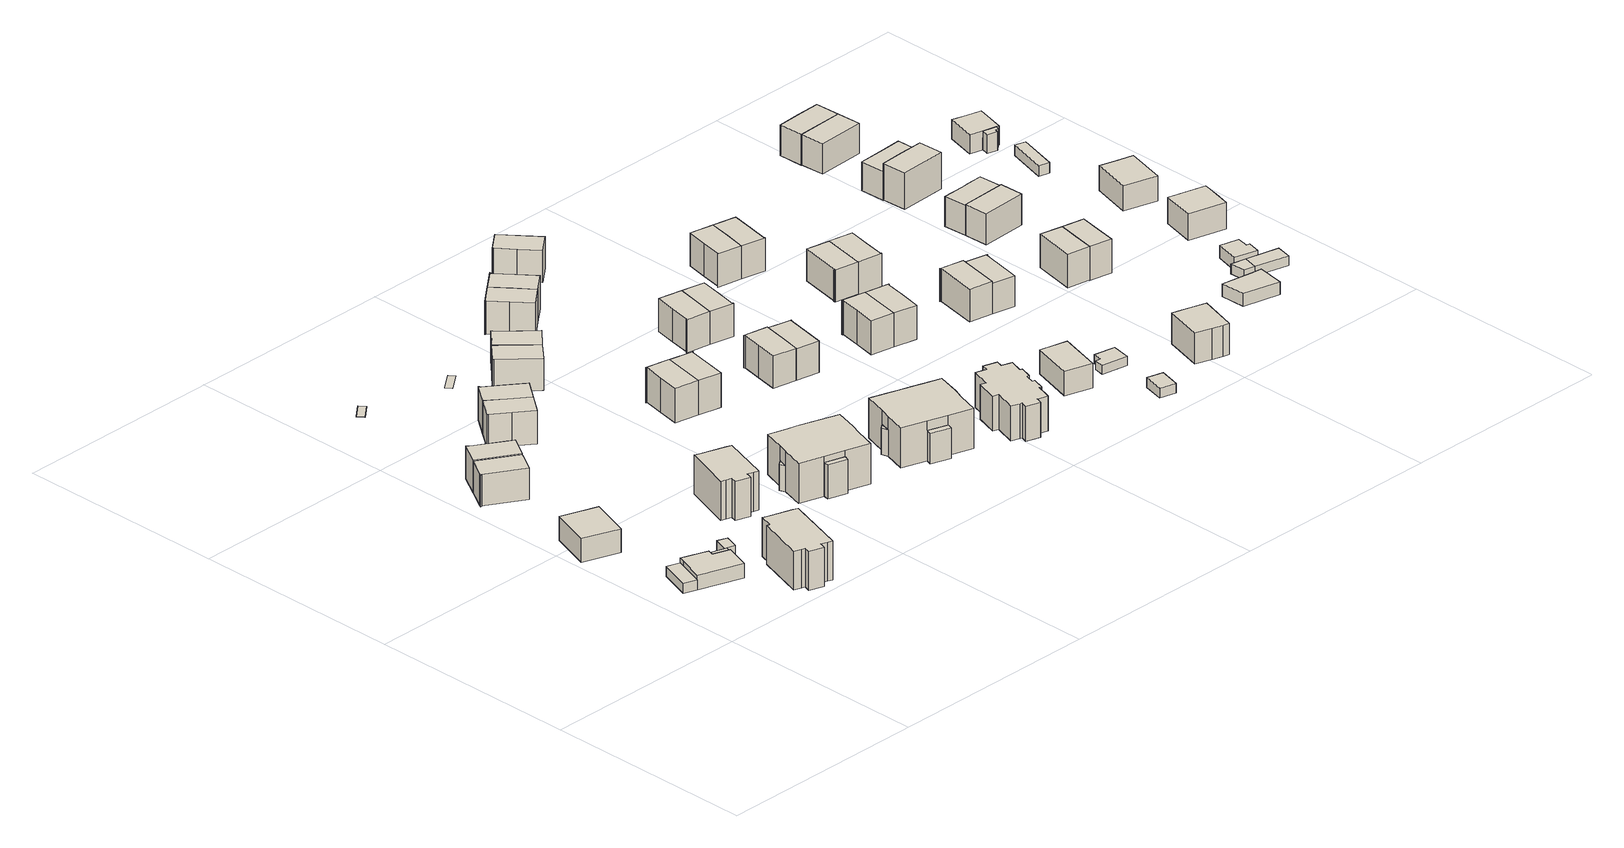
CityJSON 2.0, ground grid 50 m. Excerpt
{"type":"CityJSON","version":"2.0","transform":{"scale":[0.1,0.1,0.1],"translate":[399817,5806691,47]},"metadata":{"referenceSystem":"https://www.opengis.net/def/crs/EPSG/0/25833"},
"CityObjects":{
"building1":{"type":"Building","attributes":{"Gemeindeschluessel":"11000009","BezugspunktDach":"2200","function":"31001_2000","measuredHeight":2.37,"storeysAboveGround":1},"address":[{"country":"Germany","locality":"Berlin","thoroughfareNumber":"3 (2)","thoroughfareName":"Brigittenweg"}],"geometry":[{"type":"Solid","lod":"1","boundaries":[[[[0,1,2,3]],[[4,5,6,7]],[[4,7,3,2]],[[5,4,2,1]],[[6,5,1,0]],[[7,6,0,3]]]]}]},
"building2":{"type":"Building","attributes":{"Gemeindeschluessel":"11000009","BezugspunktDach":"2200","function":"31001_1010","measuredHeight":4,"storeysAboveGround":1},"address":[{"country":"Germany","locality":"Berlin","thoroughfareNumber":"3","thoroughfareName":"Brigittenweg"}],"geometry":[{"type":"Solid","lod":"1","boundaries":[[[[8,9,10,11,12,13,14]],[[15,5,16,17,18,19,6]],[[15,6,14,13]],[[5,15,13,12]],[[16,5,12,11]],[[17,16,11,10]],[[18,17,10,9]],[[19,18,9,8]],[[6,19,8,14]]]]}]},
"building3":{"type":"Building","attributes":{"Gemeindeschluessel":"11000009","BezugspunktDach":"2200","function":"31001_1010","measuredHeight":7.95,"storeysAboveGround":1},"address":[{"country":"Germany","locality":"Berlin","thoroughfareNumber":"219","thoroughfareName":"Ortolfstraße"}],"geometry":[{"type":"Solid","lod":"1","boundaries":[[[[20,21,22,23,24]],[[25,26,27,28,29]],[[25,29,24,23]],[[26,25,23,22]],[[27,26,22,21]],[[28,27,21,20]],[[29,28,20,24]]]]}]},
"building4":{"type":"Building","attributes":{"Gemeindeschluessel":"11000009","BezugspunktDach":"2200","function":"51009_1610","measuredHeight":2.96,"storeysAboveGround":0},"address":[{"country":"Germany","locality":"Berlin"}],"geometry":[{"type":"Solid","lod":"1","boundaries":[[[[30,31,32,33]],[[34,35,36,37]],[[34,37,33,32]],[[35,34,32,31]],[[36,35,31,30]],[[37,36,30,33]]]]}]},
"building5":{"type":"Building","attributes":{"Gemeindeschluessel":"11000009","BezugspunktDach":"2200","function":"31001_2000","measuredHeight":2.62,"storeysAboveGround":1},"address":[{"country":"Germany","locality":"Berlin","thoroughfareNumber":"3 (1)","thoroughfareName":"Brigittenweg"}],"geometry":[{"type":"Solid","lod":"1","boundaries":[[[[38,39,40,41]],[[42,43,44,45]],[[42,45,41,40]],[[43,42,40,39]],[[44,43,39,38]],[[45,44,38,41]]]]}]},
"building6":{"type":"Building","attributes":{"Gemeindeschluessel":"11000009","BezugspunktDach":"2200","function":"31001_1010","measuredHeight":8.35,"storeysAboveGround":2},"address":[{"country":"Germany","locality":"Berlin","thoroughfareNumber":"212","thoroughfareName":"Ortolfstraße"}],"geometry":[{"type":"Solid","lod":"1","boundaries":[[[[46,47,48,49,50,51,52,53,54,55]],[[56,57,58,59,60,61,62,63,64,65]],[[56,65,55,54]],[[57,56,54,53]],[[58,57,53,52]],[[59,58,52,51]],[[60,59,51,50]],[[61,60,50,49]],[[62,61,49,48]],[[63,62,48,47]],[[64,63,47,46]],[[65,64,46,55]]]]}]},
"building7":{"type":"Building","attributes":{"Gemeindeschluessel":"11000009","BezugspunktDach":"2200","function":"31001_1010","measuredHeight":9.64,"storeysAboveGround":2},"address":[{"country":"Germany","locality":"Berlin","thoroughfareNumber":"5","thoroughfareName":"Brigittenweg"}],"geometry":[{"type":"Solid","lod":"1","boundaries":[[[[66,67,68,69,70,71,72,73,74,75,76,77,78,79]],[[80,81,82,83,84,85,86,87,88,89,90,91,92,93]],[[80,93,79,78]],[[81,80,78,77]],[[82,81,77,76]],[[83,82,76,75]],[[84,83,75,74]],[[85,84,74,73]],[[86,85,73,72]],[[87,86,72,71]],[[88,87,71,70]],[[89,88,70,69]],[[90,89,69,68]],[[91,90,68,67]],[[92,91,67,66]],[[93,92,66,79]]]]}]},
"building8":{"type":"Building","attributes":{"Gemeindeschluessel":"11000009","BezugspunktDach":"2200","function":"31001_1010","measuredHeight":8.36,"storeysAboveGround":2},"address":[{"country":"Germany","locality":"Berlin","thoroughfareNumber":"214","thoroughfareName":"Ortolfstraße"}],"geometry":[{"type":"Solid","lod":"1","boundaries":[[[[94,95,96,97,98,99,100,101,102,103]],[[104,105,106,107,108,109,59,110,111,58]],[[104,58,103,102]],[[105,104,102,101]],[[106,105,101,100]],[[107,106,100,99]],[[108,107,99,98]],[[109,108,98,97]],[[59,109,97,96]],[[110,59,96,95]],[[111,110,95,94]],[[58,111,94,103]]]]}]},
"building9":{"type":"Building","attributes":{"Gemeindeschluessel":"11000009","BezugspunktDach":"2200","function":"31001_2412","measuredHeight":0.114,"storeysAboveGround":1},"address":[{"country":"Germany","locality":"Berlin","thoroughfareNumber":"194 (1)","thoroughfareName":"Ortolfstraße"}],"geometry":[{"type":"Solid","lod":"1","boundaries":[[[[112,113,114,115]],[[116,117,118,119]],[[116,119,115,114]],[[117,116,114,113]],[[118,117,113,112]],[[119,118,112,115]]]]}]},
"building10":{"type":"Building","attributes":{"Gemeindeschluessel":"11000009","BezugspunktDach":"2200","function":"31001_1010","measuredHeight":9.67,"storeysAboveGround":2},"address":[{"country":"Germany","locality":"Berlin","thoroughfareNumber":"5A","thoroughfareName":"Brigittenweg"}],"geometry":[{"type":"Solid","lod":"1","boundaries":[[[[120,121,122,123,124,125,126,127,128,129,130,131]],[[132,133,134,135,136,137,138,139,140,141,142,143]],[[132,143,131,130]],[[133,132,130,129]],[[134,133,129,128]],[[135,134,128,127]],[[136,135,127,126]],[[137,136,126,125]],[[138,137,125,124]],[[139,138,124,123]],[[140,139,123,122]],[[141,140,122,121]],[[142,141,121,120]],[[143,142,120,131]]]]}]},
"building11":{"type":"Building","attributes":{"Gemeindeschluessel":"11000009","BezugspunktDach":"2200","function":"31001_1010","measuredHeight":9.14,"storeysAboveGround":2},"address":[{"country":"Germany","locality":"Berlin","thoroughfareNumber":"216","thoroughfareName":"Ortolfstraße"}],"geometry":[{"type":"Solid","lod":"1","boundaries":[[[[144,145,146,147,148,149,150,151]],[[152,153,154,155,156,157,158,159]],[[152,159,151,150]],[[153,152,150,149]],[[154,153,149,148]],[[155,154,148,147]],[[156,155,147,146]],[[157,156,146,145]],[[158,157,145,144]],[[159,158,144,151]]]]}]},
"building12":{"type":"Building","attributes":{"Gemeindeschluessel":"11000009","BezugspunktDach":"2200","function":"31001_1010","measuredHeight":9.15,"storeysAboveGround":2},"address":[{"country":"Germany","locality":"Berlin","thoroughfareNumber":"218","thoroughfareName":"Ortolfstraße"}],"geometry":[{"type":"Solid","lod":"1","boundaries":[[[[149,148,160,161,162,163,164,150]],[[165,166,167,168,169,154,153,152]],[[165,152,150,164]],[[166,165,164,163]],[[167,166,163,162]],[[168,167,162,161]],[[169,168,161,160]],[[154,169,160,148]],[[153,154,148,149]],[[152,153,149,150]]]]}]},
"building13":{"type":"Building","attributes":{"Gemeindeschluessel":"11000009","function":"31001_1010"},"address":[{"country":"Germany","locality":"Berlin","thoroughfareNumber":"9A","thoroughfareName":"Brigittenweg"}],"children":["building13-1","building13-2","building13-3","building13-4","building13-5","building13-6"]},
"building13-1":{"type":"BuildingPart","attributes":{"BezugspunktDach":"2200","measuredHeight":10.72,"storeysAboveGround":2},"parents":["building13"],"geometry":[{"type":"MultiSurface","lod":"1","boundaries":[[[170,171,172,173,174,175,176,177,178,179,180,181,182,183]],[[184,185,186,187,188,189,190,191,192,193,194,195,196,197]],[[184,197,183,182]],[[198,199,184,182,181]],[[186,185,181,180]],[[187,186,180,179]],[[188,187,200,201,202,203,179,178]],[[189,188,178,177]],[[204,205,177,176]],[[190,189,206,207,208,209]],[[191,190,176,175]],[[192,191,175,174]],[[210,211,212,213,193,192,174,173]],[[194,193,173,172]],[[195,194,172,171]],[[196,195,214,215,216,217,171,170]],[[197,196,170,183]],[[185,184,199,198]],[[203,202,201,200]],[[209,208,207,206,205,204]],[[213,212,211,210]],[[217,216,215,214]]]}]},
"building13-2":{"type":"BuildingPart","attributes":{"BezugspunktDach":"2200","measuredHeight":3,"storeysAboveGround":2},"parents":["building13"],"geometry":[{"type":"Solid","lod":"1","boundaries":[[[[202,218,203]],[[219,201,200]],[[219,200,203,218]],[[201,219,218,202]],[[200,201,202,203]]]]}]},
"building13-3":{"type":"BuildingPart","attributes":{"BezugspunktDach":"2200","measuredHeight":8.03,"storeysAboveGround":2},"parents":["building13"],"geometry":[{"type":"Solid","lod":"1","boundaries":[[[[220,217,216,221]],[[215,214,222,223]],[[215,223,221,216]],[[222,214,217,220]],[[223,222,220,221]],[[215,216,217,214]]]]}]},
"building13-4":{"type":"BuildingPart","attributes":{"BezugspunktDach":"2200","measuredHeight":6.52,"storeysAboveGround":2},"parents":["building13"],"geometry":[{"type":"MultiSurface","lod":"1","boundaries":[[[224,211,210]],[[212,225,213]],[[225,212,211,224]],[[213,225,224,210]],[[213,226,210,211,212]]]}]},
"building13-5":{"type":"BuildingPart","attributes":{"BezugspunktDach":"2200","measuredHeight":7.5,"storeysAboveGround":2},"parents":["building13"],"geometry":[{"type":"Solid","lod":"1","boundaries":[[[[204,227,205]],[[228,208,207]],[[228,207,205,227]],[[208,228,227,204]],[[207,208,204,205]]]]}]},
"building13-6":{"type":"BuildingPart","attributes":{"BezugspunktDach":"2200","measuredHeight":6.08,"storeysAboveGround":2},"parents":["building13"],"geometry":[{"type":"Solid","lod":"1","boundaries":[[[[199,198,229]],[[185,184,230]],[[185,230,229,198]],[[230,184,199,229]],[[184,185,198,199]]]]}]},
"building14":{"type":"Building","attributes":{"Gemeindeschluessel":"11000009","BezugspunktDach":"2200","function":"31001_2412","measuredHeight":0.026,"storeysAboveGround":1},"address":[{"country":"Germany","locality":"Berlin","thoroughfareNumber":"194 (2)","thoroughfareName":"Ortolfstraße"}],"geometry":[{"type":"MultiSurface","lod":"1","boundaries":[[[231,232,233,234]]]}]},
"building15":{"type":"Building","attributes":{"Gemeindeschluessel":"11000009","BezugspunktDach":"2200","function":"31001_1010","measuredHeight":8.68,"storeysAboveGround":2},"address":[{"country":"Germany","locality":"Berlin","thoroughfareNumber":"220","thoroughfareName":"Ortolfstraße"}],"geometry":[{"type":"Solid","lod":"1","boundaries":[[[[235,236,237,238,239,240,241,242]],[[243,244,245,246,247,248,249,250]],[[243,250,242,241]],[[244,243,241,240]],[[245,244,240,239]],[[246,245,239,238]],[[247,246,238,237]],[[248,247,237,236]],[[249,248,236,235]],[[250,249,235,242]]]]}]},
"building16":{"type":"Building","attributes":{"Gemeindeschluessel":"11000009","BezugspunktDach":"2200","function":"31001_1010","measuredHeight":9.84,"storeysAboveGround":2},"address":[{"country":"Germany","locality":"Berlin","thoroughfareNumber":"276","thoroughfareName":"Ortolfstraße"}],"geometry":[{"type":"Solid","lod":"1","boundaries":[[[[251,252,253,254,255,256,257,258]],[[259,260,261,262,263,264,265,266]],[[259,266,258,257]],[[260,259,257,256]],[[261,260,256,255]],[[262,261,255,254]],[[263,262,254,253]],[[264,263,253,252]],[[265,264,252,251]],[[266,265,251,258]]]]}]},
"building17":{"type":"Building","attributes":{"Gemeindeschluessel":"11000009","BezugspunktDach":"2200","function":"31001_1010","measuredHeight":8.72,"storeysAboveGround":2},"address":[{"country":"Germany","locality":"Berlin","thoroughfareNumber":"222","thoroughfareName":"Ortolfstraße"}],"geometry":[{"type":"Solid","lod":"1","boundaries":[[[[267,268,269,270,271,272,273]],[[274,275,276,277,278,246,244]],[[274,244,273,272]],[[275,274,272,271]],[[276,275,271,270]],[[277,276,270,269]],[[278,277,269,268]],[[246,278,268,267]],[[244,246,267,273]]]]}]},
"building18":{"type":"Building","attributes":{"Gemeindeschluessel":"11000009","BezugspunktDach":"2200","function":"31001_1010","measuredHeight":9.84,"storeysAboveGround":2},"address":[{"country":"Germany","locality":"Berlin","thoroughfareNumber":"278","thoroughfareName":"Ortolfstraße"}],"geometry":[{"type":"Solid","lod":"1","boundaries":[[[[279,280,281,282,283,284,285,286]],[[264,263,287,288,289,290,291,265]],[[264,265,286,285]],[[263,264,285,284]],[[287,263,284,283]],[[288,287,283,282]],[[289,288,282,281]],[[290,289,281,280]],[[291,290,280,279]],[[265,291,279,286]]]]}]},
"building19":{"type":"Building","attributes":{"Gemeindeschluessel":"11000009","function":"31001_1010"},"address":[{"country":"Germany","locality":"Berlin","thoroughfareNumber":"11A","thoroughfareName":"Brigittenweg"}],"children":["building19-1","building19-2","building19-3","building19-4","building19-5","building19-6"]},
"building19-1":{"type":"BuildingPart","attributes":{"BezugspunktDach":"2200","measuredHeight":10.74,"storeysAboveGround":2},"parents":["building19"],"geometry":[{"type":"MultiSurface","lod":"1","boundaries":[[[292,293,294,295,296,297,298,299,300,301,302,303,304,305]],[[306,307,308,309,310,311,312,313,314,315,316,317,318,319]],[[306,319,305,304]],[[307,306,304,303],[307,320,321,306]],[[308,307,303,302]],[[309,308,302,301]],[[322,323,301,300]],[[311,310,300,299]],[[324,325,326,299,298]],[[313,312,298,297]],[[314,313,297,296]],[[327,328,329,314,315,314,296,295]],[[316,315,295,294]],[[317,316,294,293]],[[318,317,293,292],[317,318,330,331]],[[319,318,292,305]],[[320,307,306,321]],[[310,309,323,322]],[[312,311,326,325,324]],[[315,314,329,328,327]],[[330,318,317,331]]]}]},
"building19-2":{"type":"BuildingPart","attributes":{"BezugspunktDach":"2200","measuredHeight":7.88,"storeysAboveGround":2},"parents":["building19"],"geometry":[{"type":"MultiSurface","lod":"1","boundaries":[[[322,332,323]],[[333,310,309]],[[333,309,323,332]],[[310,333,332,322]],[[309,310,334,322,323]]]}]},
"building19-3":{"type":"BuildingPart","attributes":{"BezugspunktDach":"2200","measuredHeight":5.88,"storeysAboveGround":2},"parents":["building19"],"geometry":[{"type":"MultiSurface","lod":"1","boundaries":[[[325,335,326]],[[336,312,311]],[[336,311,326,335]],[[312,336,335,325]],[[337,311,312,325,326]]]}]},
"building19-4":{"type":"BuildingPart","attributes":{"BezugspunktDach":"2200","measuredHeight":7.19,"storeysAboveGround":2},"parents":["building19"],"geometry":[{"type":"Solid","lod":"1","boundaries":[[[[338,331,330,339]],[[318,317,340,341]],[[318,341,339,330]],[[340,317,331,338]],[[341,340,338,339]],[[317,318,330,331]]]]}]},
"building19-5":{"type":"BuildingPart","attributes":{"BezugspunktDach":"2200","measuredHeight":6.21,"storeysAboveGround":2},"parents":["building19"],"geometry":[{"type":"Solid","lod":"1","boundaries":[[[[321,320,342]],[[307,306,343]],[[307,343,342,320]],[[343,306,321,342]],[[307,320,321,306]]]]}]},
"building19-6":{"type":"BuildingPart","attributes":{"BezugspunktDach":"2200","measuredHeight":7.65,"storeysAboveGround":2},"parents":["building19"],"geometry":[{"type":"Solid","lod":"1","boundaries":[[[[344,329,328]],[[314,345,315]],[[345,314,329,344]],[[315,345,344,328]],[[314,315,328,329]]]]}]},
"building20":{"type":"Building","attributes":{"Gemeindeschluessel":"11000009","BezugspunktDach":"2200","function":"31001_1010","measuredHeight":9.64,"storeysAboveGround":2},"address":[{"country":"Germany","locality":"Berlin","thoroughfareNumber":"224","thoroughfareName":"Ortolfstraße"}],"geometry":[{"type":"Solid","lod":"1","boundaries":[[[[346,347,348,349,350,351,352,353]],[[354,355,356,357,358,359,360,361]],[[354,361,353,352]],[[355,354,352,351]],[[356,355,351,350]],[[357,356,350,349]],[[358,357,349,348]],[[359,358,348,347]],[[360,359,347,346]],[[361,360,346,353]]]]}]},
"building21":{"type":"Building","attributes":{"Gemeindeschluessel":"11000009","BezugspunktDach":"2200","function":"31001_1010","measuredHeight":9.65,"storeysAboveGround":2},"address":[{"country":"Germany","locality":"Berlin","thoroughfareNumber":"226","thoroughfareName":"Ortolfstraße"}],"geometry":[{"type":"Solid","lod":"1","boundaries":[[[[351,350,362,363,364,365,366,352]],[[367,368,369,370,371,356,355,354]],[[367,354,352,366]],[[368,367,366,365]],[[369,368,365,364]],[[370,369,364,363]],[[371,370,363,362]],[[356,371,362,350]],[[355,356,350,351]],[[354,355,351,352]]]]}]},
"building22":{"type":"Building","attributes":{"Gemeindeschluessel":"11000009","BezugspunktDach":"2200","function":"31001_1010","measuredHeight":9.03,"storeysAboveGround":2},"address":[{"country":"Germany","locality":"Berlin","thoroughfareNumber":"280","thoroughfareName":"Ortolfstraße"}],"geometry":[{"type":"Solid","lod":"1","boundaries":[[[[372,373,374,375,376,377,378,379]],[[380,381,382,383,384,385,386,387]],[[380,387,379,378]],[[381,380,378,377]],[[382,381,377,376]],[[383,382,376,375]],[[384,383,375,374]],[[385,384,374,373]],[[386,385,373,372]],[[387,386,372,379]]]]}]},
"building23":{"type":"Building","attributes":{"Gemeindeschluessel":"11000009","BezugspunktDach":"2200","function":"31001_1010","measuredHeight":9.03,"storeysAboveGround":2},"address":[{"country":"Germany","locality":"Berlin","thoroughfareNumber":"282","thoroughfareName":"Ortolfstraße"}],"geometry":[{"type":"Solid","lod":"1","boundaries":[[[[388,389,390,391,392,393,394]],[[384,395,396,397,398,399,386]],[[384,386,394,393]],[[395,384,393,392]],[[396,395,392,391]],[[397,396,391,390]],[[398,397,390,389]],[[399,398,389,388]],[[386,399,388,394]]]]}]},
"building24":{"type":"Building","attributes":{"Gemeindeschluessel":"11000009","BezugspunktDach":"2200","function":"31001_1010","measuredHeight":9.42,"storeysAboveGround":2},"address":[{"country":"Germany","locality":"Berlin","thoroughfareNumber":"274","thoroughfareName":"Ortolfstraße"}],"geometry":[{"type":"Solid","lod":"1","boundaries":[[[[400,401,402,403,404,405,406,407]],[[408,409,410,411,412,413,414,415]],[[408,415,407,406]],[[409,408,406,405]],[[410,409,405,404]],[[411,410,404,403]],[[412,411,403,402]],[[413,412,402,401]],[[414,413,401,400]],[[415,414,400,407]]]]}]},
"building25":{"type":"Building","attributes":{"Gemeindeschluessel":"11000009","BezugspunktDach":"2200","function":"31001_1010","measuredHeight":9.63,"storeysAboveGround":2},"address":[{"country":"Germany","locality":"Berlin","thoroughfareNumber":"13A","thoroughfareName":"Brigittenweg"}],"geometry":[{"type":"Solid","lod":"1","boundaries":[[[[416,417,418,419,420,421,422,423,424,425,426,427,428,429,430,431,432,433,434,435,436,437,438,439,440,441,442,443]],[[444,445,446,447,448,449,450,451,452,453,454,455,456,457,458,459,460,461,462,463,464,465,466,467,468,469,470,471]],[[444,471,443,442]],[[445,444,442,441]],[[446,445,441,440]],[[447,446,440,439]],[[448,447,439,438]],[[449,448,438,437]],[[450,449,437,436]],[[451,450,436,435]],[[452,451,435,434]],[[453,452,434,433]],[[454,453,433,432]],[[455,454,432,431]],[[456,455,431,430]],[[457,456,430,429]],[[458,457,429,428]],[[459,458,428,427]],[[460,459,427,426]],[[461,460,426,425]],[[462,461,425,424]],[[463,462,424,423]],[[464,463,423,422]],[[465,464,422,421]],[[466,465,421,420]],[[467,466,420,419]],[[468,467,419,418]],[[469,468,418,417]],[[470,469,417,416]],[[471,470,416,443]]]]}]},
"building26":{"type":"Building","attributes":{"Gemeindeschluessel":"11000009","BezugspunktDach":"2200","function":"31001_1010","measuredHeight":9.41,"storeysAboveGround":2},"address":[{"country":"Germany","locality":"Berlin","thoroughfareNumber":"272","thoroughfareName":"Ortolfstraße"}],"geometry":[{"type":"Solid","lod":"1","boundaries":[[[[472,473,474,475,476,402,401,400]],[[413,412,477,478,479,480,481,414]],[[413,414,400,401]],[[412,413,401,402]],[[477,412,402,476]],[[478,477,476,475]],[[479,478,475,474]],[[480,479,474,473]],[[481,480,473,472]],[[414,481,472,400]]]]}]},
"building27":{"type":"Building","attributes":{"Gemeindeschluessel":"11000009","BezugspunktDach":"2200","function":"31001_1010","measuredHeight":8.89,"storeysAboveGround":2},"address":[{"country":"Germany","locality":"Berlin","thoroughfareNumber":"228","thoroughfareName":"Ortolfstraße"}],"geometry":[{"type":"Solid","lod":"1","boundaries":[[[[482,483,484,485,486,487,488,489]],[[490,491,492,493,494,495,496,497]],[[490,497,489,488]],[[491,490,488,487]],[[492,491,487,486]],[[493,492,486,485]],[[494,493,485,484]],[[495,494,484,483]],[[496,495,483,482]],[[497,496,482,489]]]]}]},
"building28":{"type":"Building","attributes":{"Gemeindeschluessel":"11000009","BezugspunktDach":"2200","function":"31001_1010","measuredHeight":9.38,"storeysAboveGround":2},"address":[{"country":"Germany","locality":"Berlin","thoroughfareNumber":"284","thoroughfareName":"Ortolfstraße"}],"geometry":[{"type":"Solid","lod":"1","boundaries":[[[[498,499,500,501,502,503,504,505]],[[506,507,508,509,510,511,512,513]],[[506,513,505,504]],[[507,506,504,503]],[[508,507,503,502]],[[509,508,502,501]],[[510,509,501,500]],[[511,510,500,499]],[[512,511,499,498]],[[513,512,498,505]]]]}]},
"building29":{"type":"Building","attributes":{"Gemeindeschluessel":"11000009","BezugspunktDach":"2200","function":"31001_1010","measuredHeight":7.5,"storeysAboveGround":1},"address":[{"country":"Germany","locality":"Berlin","thoroughfareNumber":"15A","thoroughfareName":"Brigittenweg"}],"geometry":[{"type":"Solid","lod":"1","boundaries":[[[[514,515,516,517,518]],[[519,520,521,522,523]],[[519,523,518,517]],[[520,519,517,516]],[[521,520,516,515]],[[522,521,515,514]],[[523,522,514,518]]]]}]},
"building30":{"type":"Building","attributes":{"Gemeindeschluessel":"11000009","BezugspunktDach":"2200","function":"31001_1010","measuredHeight":9.42,"storeysAboveGround":2},"address":[{"country":"Germany","locality":"Berlin","thoroughfareNumber":"286","thoroughfareName":"Ortolfstraße"}],"geometry":[{"type":"Solid","lod":"1","boundaries":[[[[524,525,526,527,528,500,499,498]],[[511,510,529,530,531,532,533,512]],[[511,512,498,499]],[[510,511,499,500]],[[529,510,500,528]],[[530,529,528,527]],[[531,530,527,526]],[[532,531,526,525]],[[533,532,525,524]],[[512,533,524,498]]]]}]},
"building31":{"type":"Building","attributes":{"Gemeindeschluessel":"11000009","BezugspunktDach":"2200","function":"31001_2000","measuredHeight":2.3,"storeysAboveGround":1},"address":[{"country":"Germany","locality":"Berlin","thoroughfareNumber":"17 (1)","thoroughfareName":"Brigittenweg"}],"geometry":[{"type":"Solid","lod":"1","boundaries":[[[[534,535,536,537]],[[538,539,540,541]],[[538,541,537,536]],[[539,538,536,535]],[[540,539,535,534]],[[541,540,534,537]]]]}]},
"building32":{"type":"Building","attributes":{"Gemeindeschluessel":"11000009","BezugspunktDach":"2200","function":"31001_1010","measuredHeight":9.42,"storeysAboveGround":2},"address":[{"country":"Germany","locality":"Berlin","thoroughfareNumber":"270","thoroughfareName":"Ortolfstraße"}],"geometry":[{"type":"Solid","lod":"1","boundaries":[[[[542,543,544,545,546,547,548,549]],[[550,551,552,553,554,555,556,557]],[[550,557,549,548]],[[551,550,548,547]],[[552,551,547,546]],[[553,552,546,545]],[[554,553,545,544]],[[555,554,544,543]],[[556,555,543,542]],[[557,556,542,549]]]]}]},
"building33":{"type":"Building","attributes":{"Gemeindeschluessel":"11000009","BezugspunktDach":"2200","function":"31001_2143","measuredHeight":2.17,"storeysAboveGround":1},"address":[{"country":"Germany","locality":"Berlin","thoroughfareNumber":"17 (2)","thoroughfareName":"Brigittenweg"}],"geometry":[{"type":"Solid","lod":"1","boundaries":[[[[558,559,560,561,562,563]],[[564,565,566,567,568,569]],[[564,569,563,562]],[[565,564,562,561]],[[566,565,561,560]],[[567,566,560,559]],[[568,567,559,558]],[[569,568,558,563]]]]}]},
"building34":{"type":"Building","attributes":{"Gemeindeschluessel":"11000009","BezugspunktDach":"2200","function":"31001_1010","measuredHeight":9.44,"storeysAboveGround":2},"address":[{"country":"Germany","locality":"Berlin","thoroughfareNumber":"268","thoroughfareName":"Ortolfstraße"}],"geometry":[{"type":"Solid","lod":"1","boundaries":[[[[570,571,572,573,574,544,543,542]],[[555,554,575,576,577,578,579,556]],[[555,556,542,543]],[[554,555,543,544]],[[575,554,544,574]],[[576,575,574,573]],[[577,576,573,572]],[[578,577,572,571]],[[579,578,571,570]],[[556,579,570,542]]]]}]},
"building35":{"type":"Building","attributes":{"Gemeindeschluessel":"11000009","BezugspunktDach":"2200","function":"31001_1010","measuredHeight":9.26,"storeysAboveGround":2},"address":[{"country":"Germany","locality":"Berlin","thoroughfareNumber":"266","thoroughfareName":"Ortolfstraße"}],"geometry":[{"type":"Solid","lod":"1","boundaries":[[[[580,581,582,583,584,585,586,587]],[[588,589,590,591,592,593,594,595]],[[588,595,587,586]],[[589,588,586,585]],[[590,589,585,584]],[[591,590,584,583]],[[592,591,583,582]],[[593,592,582,581]],[[594,593,581,580]],[[595,594,580,587]]]]}]},
"building36":{"type":"Building","attributes":{"Gemeindeschluessel":"11000009","BezugspunktDach":"2200","function":"31001_1010","measuredHeight":9.32,"storeysAboveGround":2},"address":[{"country":"Germany","locality":"Berlin","thoroughfareNumber":"264","thoroughfareName":"Ortolfstraße"}],"geometry":[{"type":"Solid","lod":"1","boundaries":[[[[596,597,598,599,600,601,602,603]],[[604,605,606,607,608,609,610,611]],[[604,611,603,602]],[[605,604,602,601]],[[606,605,601,600]],[[607,606,600,599]],[[608,607,599,598]],[[609,608,598,597]],[[610,609,597,596]],[[611,610,596,603]]]]}]},
"building37":{"type":"Building","attributes":{"Gemeindeschluessel":"11000009","BezugspunktDach":"2200","function":"31001_1010","measuredHeight":9.17,"storeysAboveGround":2},"address":[{"country":"Germany","locality":"Berlin","thoroughfareNumber":"288","thoroughfareName":"Ortolfstraße"}],"geometry":[{"type":"Solid","lod":"1","boundaries":[[[[612,613,614,615,616,617,618]],[[619,620,621,622,623,624,625]],[[619,625,618,617]],[[620,619,617,616]],[[621,620,616,615]],[[622,621,615,614]],[[623,622,614,613]],[[624,623,613,612]],[[625,624,612,618]]]]}]},
"building38":{"type":"Building","attributes":{"Gemeindeschluessel":"11000009","BezugspunktDach":"2200","function":"31001_1010","measuredHeight":8.37,"storeysAboveGround":2},"address":[{"country":"Germany","locality":"Berlin","thoroughfareNumber":"290","thoroughfareName":"Ortolfstraße"}],"geometry":[{"type":"Solid","lod":"1","boundaries":[[[[626,627,628,629,630,631,632,633,634,635]],[[636,637,623,638,639,640,641,642,643,624]],[[636,624,635,634]],[[637,636,634,633]],[[623,637,633,632]],[[638,623,632,631]],[[639,638,631,630]],[[640,639,630,629]],[[641,640,629,628]],[[642,641,628,627]],[[643,642,627,626]],[[624,643,626,635]]]]}]},
"building39":{"type":"Building","attributes":{"Gemeindeschluessel":"11000009","BezugspunktDach":"2200","function":"31001_1010","measuredHeight":8.89,"storeysAboveGround":1},"address":[{"country":"Germany","locality":"Berlin","thoroughfareNumber":"19A","thoroughfareName":"Brigittenweg"}],"geometry":[{"type":"Solid","lod":"1","boundaries":[[[[644,645,646,647,648,649,650,651]],[[652,653,654,655,656,657,658,659]],[[652,659,651,650]],[[653,652,650,649]],[[654,653,649,648]],[[655,654,648,647]],[[656,655,647,646]],[[657,656,646,645]],[[658,657,645,644]],[[659,658,644,651]]]]}]},
"building40":{"type":"Building","attributes":{"Gemeindeschluessel":"11000009","BezugspunktDach":"2200","function":"31001_1010","measuredHeight":9.1,"storeysAboveGround":1},"address":[{"country":"Germany","locality":"Berlin","thoroughfareNumber":"292","thoroughfareName":"Ortolfstraße"}],"geometry":[{"type":"Solid","lod":"1","boundaries":[[[[660,661,662,663,664]],[[665,666,667,668,669]],[[665,669,664,663]],[[666,665,663,662]],[[667,666,662,661]],[[668,667,661,660]],[[669,668,660,664]]]]}]},
"building41":{"type":"Building","attributes":{"Gemeindeschluessel":"11000009","BezugspunktDach":"2200","function":"31001_1010","measuredHeight":9.11,"storeysAboveGround":1},"address":[{"country":"Germany","locality":"Berlin","thoroughfareNumber":"294","thoroughfareName":"Ortolfstraße"}],"geometry":[{"type":"Solid","lod":"1","boundaries":[[[[670,671,672,662,660]],[[673,674,675,676,677]],[[673,677,660,662]],[[674,673,662,672]],[[675,674,672,671]],[[676,675,671,670]],[[677,676,670,660]]]]}]},
"building42":{"type":"Building","attributes":{"Gemeindeschluessel":"11000009","BezugspunktDach":"2200","function":"31001_1010","measuredHeight":7.28,"storeysAboveGround":1},"address":[{"country":"Germany","locality":"Berlin","thoroughfareNumber":"262","thoroughfareName":"Ortolfstraße"}],"geometry":[{"type":"Solid","lod":"1","boundaries":[[[[678,679,680,681]],[[682,683,684,685]],[[682,685,681,680]],[[683,682,680,679]],[[684,683,679,678]],[[685,684,678,681]]]]}]},
"building43":{"type":"Building","attributes":{"Gemeindeschluessel":"11000009","BezugspunktDach":"2200","function":"31001_2723","measuredHeight":3.08,"storeysAboveGround":1},"address":[{"country":"Germany","locality":"Berlin","thoroughfareNumber":"32 (4)","thoroughfareName":"Blindschleichengang"}],"geometry":[{"type":"Solid","lod":"1","boundaries":[[[[686,687,688,689,690]],[[691,692,693,694,695]],[[691,695,690,689]],[[692,691,689,688]],[[693,692,688,687]],[[694,693,687,686]],[[695,694,686,690]]]]}]},
"building44":{"type":"Building","attributes":{"Gemeindeschluessel":"11000009","BezugspunktDach":"2200","function":"31001_1010","measuredHeight":9.76,"storeysAboveGround":1},"address":[{"country":"Germany","locality":"Berlin","thoroughfareNumber":"260","thoroughfareName":"Ortolfstraße"}],"geometry":[{"type":"Solid","lod":"1","boundaries":[[[[696,697,698,699,700,701,702,703]],[[704,705,706,682,707,708,685,709]],[[704,709,703,702]],[[705,704,702,701]],[[706,705,701,700]],[[682,706,700,699]],[[707,682,699,698]],[[708,707,698,697]],[[685,708,697,696]],[[709,685,696,703]]]]}]},
"building45":{"type":"Building","attributes":{"Gemeindeschluessel":"11000009","BezugspunktDach":"2200","function":"31001_1010","measuredHeight":11.64,"storeysAboveGround":1},"address":[{"country":"Germany","locality":"Berlin","thoroughfareNumber":"258","thoroughfareName":"Ortolfstraße"}],"geometry":[{"type":"Solid","lod":"1","boundaries":[[[[710,711,712,713,714]],[[715,716,717,718,719]],[[715,719,714,713]],[[716,715,713,712]],[[717,716,712,711]],[[718,717,711,710]],[[719,718,710,714]]]]}]},
"building46":{"type":"Building","attributes":{"Gemeindeschluessel":"11000009","BezugspunktDach":"2200","function":"31001_1010","measuredHeight":8.86,"storeysAboveGround":1},"address":[{"country":"Germany","locality":"Berlin","thoroughfareNumber":"256","thoroughfareName":"Ortolfstraße"}],"geometry":[{"type":"Solid","lod":"1","boundaries":[[[[720,721,722,723,724]],[[725,726,727,728,729]],[[725,729,724,723]],[[726,725,723,722]],[[727,726,722,721]],[[728,727,721,720]],[[729,728,720,724]]]]}]},
"building47":{"type":"Building","attributes":{"Gemeindeschluessel":"11000009","BezugspunktDach":"2200","function":"51009_1610","measuredHeight":2.38,"storeysAboveGround":0},"address":[{"country":"Germany","locality":"Berlin"}],"geometry":[{"type":"Solid","lod":"1","boundaries":[[[[730,731,732,733]],[[734,735,736,737]],[[734,737,733,732]],[[735,734,732,731]],[[736,735,731,730]],[[737,736,730,733]]]]}]},
"building48":{"type":"Building","attributes":{"Gemeindeschluessel":"11000009","BezugspunktDach":"2200","function":"31001_1010","measuredHeight":8.99,"storeysAboveGround":1},"address":[{"country":"Germany","locality":"Berlin","thoroughfareNumber":"254","thoroughfareName":"Ortolfstraße"}],"geometry":[{"type":"Solid","lod":"1","boundaries":[[[[738,739,740,741,742]],[[743,744,745,746,747]],[[743,747,742,741]],[[744,743,741,740]],[[745,744,740,739]],[[746,745,739,738]],[[747,746,738,742]]]]}]},
"building49":{"type":"Building","attributes":{"Gemeindeschluessel":"11000009","BezugspunktDach":"2200","function":"31001_2000","measuredHeight":2.94,"storeysAboveGround":1},"address":[{"country":"Germany","locality":"Berlin","thoroughfareNumber":"199 (1)","thoroughfareName":"Ortolfstraße"}],"geometry":[{"type":"Solid","lod":"1","boundaries":[[[[748,749,750,751,752,753]],[[754,755,756,757,758,759]],[[754,759,753,752]],[[755,754,752,751]],[[756,755,751,750]],[[757,756,750,749]],[[758,757,749,748]],[[759,758,748,753]]]]}]},
"building50":{"type":"Building","attributes":{"Gemeindeschluessel":"11000009","BezugspunktDach":"2200","function":"31001_2463","measuredHeight":2.38,"storeysAboveGround":1},"address":[{"country":"Germany","locality":"Berlin","thoroughfareNumber":"32 (3)","thoroughfareName":"Blindschleichengang"}],"geometry":[{"type":"Solid","lod":"1","boundaries":[[[[760,761,732,731]],[[734,762,763,735]],[[734,735,731,732]],[[762,734,732,761]],[[763,762,761,760]],[[735,763,760,731]]]]}]},
"building51":{"type":"Building","attributes":{"Gemeindeschluessel":"11000009","BezugspunktDach":"2200","function":"31001_1010","measuredHeight":9,"storeysAboveGround":1},"address":[{"country":"Germany","locality":"Berlin","thoroughfareNumber":"252","thoroughfareName":"Ortolfstraße"}],"geometry":[{"type":"Solid","lod":"1","boundaries":[[[[742,740,764,765,766]],[[767,768,769,770,771]],[[767,771,766,765]],[[768,767,765,764]],[[769,768,764,740]],[[770,769,740,742]],[[771,770,742,766]]]]}]},
"building52":{"type":"Building","attributes":{"Gemeindeschluessel":"11000009","BezugspunktDach":"2200","function":"31001_1010","measuredHeight":8.09,"storeysAboveGround":1},"address":[{"country":"Germany","locality":"Berlin","thoroughfareNumber":"197","thoroughfareName":"Ortolfstraße"}],"geometry":[{"type":"Solid","lod":"1","boundaries":[[[[772,773,774,775,776]],[[777,778,779,780,781]],[[777,781,776,775]],[[778,777,775,774]],[[779,778,774,773]],[[780,779,773,772]],[[781,780,772,776]]]]}]},
"building53":{"type":"Building","attributes":{"Gemeindeschluessel":"11000009","BezugspunktDach":"2200","function":"31001_1010","measuredHeight":6.84,"storeysAboveGround":1},"address":[{"country":"Germany","locality":"Berlin","thoroughfareNumber":"195","thoroughfareName":"Ortolfstraße"}],"geometry":[{"type":"Solid","lod":"1","boundaries":[[[[782,783,784,785,786]],[[787,788,789,790,791]],[[787,791,786,785]],[[788,787,785,784]],[[789,788,784,783]],[[790,789,783,782]],[[791,790,782,786]]]]}]},
"building54":{"type":"Building","attributes":{"Gemeindeschluessel":"11000009","BezugspunktDach":"2200","function":"31001_2000","measuredHeight":2.47,"storeysAboveGround":1},"address":[{"country":"Germany","locality":"Berlin","thoroughfareNumber":"2 (1)","thoroughfareName":"Molchstraße"}],"geometry":[{"type":"Solid","lod":"1","boundaries":[[[[792,793,794,795]],[[796,797,798,799]],[[796,799,795,794]],[[797,796,794,793]],[[798,797,793,792]],[[799,798,792,795]]]]}]},
"building55":{"type":"Building","attributes":{"Gemeindeschluessel":"11000009","function":"31001_1010"},"address":[{"country":"Germany","locality":"Berlin","thoroughfareNumber":"2","thoroughfareName":"Molchstraße"}],"children":["building55-1","building55-2"]},
"building55-1":{"type":"BuildingPart","attributes":{"BezugspunktDach":"2200","measuredHeight":5.46,"storeysAboveGround":2},"parents":["building55"],"geometry":[{"type":"MultiSurface","lod":"1","boundaries":[[[800,801,802,803,804,805,806,807]],[[808,809,810,811,812,813,814,815]],[[808,815,807,806]],[[809,808,806,805]],[[810,809,805,804]],[[811,810,804,803]],[[812,811,803,802]],[[802,816,817,813,812,802,801]],[[801,817,818,819,814,813,801,800]],[[815,814,800,807]],[[817,816,802,801]],[[819,818,817,801,800]]]}]},
"building55-2":{"type":"BuildingPart","attributes":{"BezugspunktDach":"2200","measuredHeight":4.34,"storeysAboveGround":2},"parents":["building55"],"geometry":[{"type":"MultiSurface","lod":"1","boundaries":[[[820,821,822,802,800,823]],[[818,816,824,825,826,827]],[[818,827,823,800]],[[824,816,802,822]],[[825,824,822,821]],[[826,825,821,820]],[[827,826,820,823]],[[816,817,801,802]],[[818,800,801,828,817]]]}]}
},
"vertices":[
[84,179,44],[110,253,44],[80,263,44],[55,190,44],[80,263,20],[110,253,20],[84,179,20],[55,190,20],
[186,144,55],[206,203,55],[167,217,55],[171,231,55],[110,253,55],[105,238,55],[84,179,55],[105,238,20],[171,231,20],[167,217,20],[206,203,20],[186,144,20],
[92,403,71],[125,498,71],[83,513,71],[40,528,71],[7,433,71],[40,528,15],[83,513,15],[125,498,15],[92,403,15],[7,433,15],
[206,203,51],[211,218,51],[171,231,51],[167,217,51],[171,231,21],[211,218,21],[206,203,21],[167,217,21],
[235,217,47],[246,250,47],[223,258,47],[212,225,47],[223,258,20],[246,250,20],[235,217,20],[212,225,20],
[28,737,90],[29,739,90],[116,687,90],[118,690,90],[143,732,90],[145,735,90],[56,788,90],[54,785,90],[29,743,90],[26,738,90],[29,743,15],[54,785,15],[56,788,15],[145,735,15],[143,732,15],[118,690,15],[116,687,15],[29,739,15],[28,737,15],[26,738,15],
[238,31,112],[246,29,112],[241,14,112],[275,3,112],[280,18,112],[295,13,112],[306,9,112],[352,153,112],[341,157,112],[285,175,112],[274,179,112],[264,148,112],[257,150,112],[220,37,112],[257,150,21],[264,148,21],[274,179,21],[285,175,21],[341,157,21],[352,153,21],[306,9,21],[295,13,21],[280,18,21],[275,3,21],[241,14,21],[246,29,21],[238,31,21],[220,37,21],
[71,779,93],[130,744,93],[145,735,93],[174,783,93],[158,792,93],[100,828,93],[87,836,93],[88,837,93],[86,838,93],[56,788,93],[86,838,15],[88,837,15],[87,836,15],[100,828,15],[158,792,15],[174,783,15],[130,744,15],[71,779,15],
[130,1167,10],[164,1195,10],[152,1209,10],[119,1181,10],[152,1209,9],[164,1195,9],[130,1167,9],[119,1181,9],
[335,340,111],[347,336,111],[342,322,111],[377,311,111],[381,326,111],[395,321,111],[407,318,111],[443,429,111],[432,433,111],[372,453,111],[361,457,111],[322,344,111],[361,457,19],[372,453,19],[432,433,19],[443,429,19],[407,318,19],[395,321,19],[381,326,19],[377,311,19],[342,322,19],[347,336,19],[335,340,19],[322,344,19],
[209,894,93],[210,895,93],[250,866,93],[291,835,93],[325,879,93],[283,911,93],[242,942,93],[207,895,93],[242,942,14],[283,911,14],[325,879,14],[291,835,14],[250,866,14],[210,895,14],[209,894,14],[207,895,14],
[359,924,93],[317,956,93],[278,985,93],[279,987,93],[277,988,93],[277,988,14],[279,987,14],[278,985,14],[317,956,14],[359,924,14],
[535,256,117],[581,242,117],[638,224,117],[654,274,117],[664,300,117],[679,352,117],[637,366,117],[609,375,117],[585,383,117],[563,388,117],[519,401,117],[502,349,117],[494,326,117],[478,274,117],[494,326,22],[502,349,22],[519,401,22],[563,388,22],[585,383,22],[609,375,22],[637,366,22],[679,352,22],[664,300,22],[654,274,22],[638,224,22],[581,242,22],[535,256,22],[478,274,22],[502,349,83],[494,326,83],[563,388,23],[585,383,23],[585,383,53],[563,388,53],[637,366,98],[609,375,98],[609,375,79],[609,375,23],[637,366,23],[637,366,86],[654,274,88],[664,300,88],[664,300,23],[654,274,23],[581,242,23],[535,256,23],[535,256,103],[581,242,103],
[578,396,53],[578,396,23],
[577,230,103],[531,243,103],[577,230,23],[531,243,23],
[668,284,88],[668,284,23],[654,274,55],
[627,383,98],[627,383,23],
[489,340,83],[489,340,22],
[340,1122,9],[380,1153,9],[370,1166,9],[330,1135,9],
[387,1051,85],[388,1052,85],[462,982,85],[500,1023,85],[463,1059,85],[426,1095,85],[387,1054,85],[385,1052,85],[387,1054,10],[426,1095,10],[463,1059,10],[500,1023,10],[462,982,10],[388,1052,10],[387,1051,10],[385,1052,10],
[598,675,101],[608,726,101],[618,777,101],[560,788,101],[560,786,101],[562,786,101],[552,737,101],[542,686,101],[552,737,19],[562,786,19],[560,786,19],[560,788,19],[618,777,19],[608,726,19],[598,675,19],[542,686,19],
[500,1023,86],[539,1063,86],[466,1134,86],[468,1135,86],[466,1137,86],[465,1135,86],[426,1095,86],[465,1135,10],[466,1137,10],[468,1135,10],[466,1134,10],[539,1063,10],
[653,664,100],[673,764,100],[675,764,100],[675,766,100],[673,766,100],[618,777,100],[608,726,100],[598,675,100],[673,766,19],[675,766,19],[675,764,19],[673,764,19],[653,664,19],
[784,206,117],[830,191,117],[887,173,117],[903,225,117],[913,250,117],[929,305,117],[887,318,117],[866,325,117],[831,336,117],[809,343,117],[768,356,117],[750,301,117],[742,275,117],[726,224,117],[742,275,23],[750,301,23],[768,356,23],[809,343,23],[831,336,23],[866,325,23],[887,318,23],[929,305,23],[913,250,23],[903,225,23],[887,173,23],[830,191,23],[784,206,23],[726,224,23],[750,301,85],[742,275,85],[831,336,102],[809,343,102],[887,318,47],[887,318,82],[866,325,82],[903,225,31],[903,225,99],[913,250,99],[784,206,95],[830,191,95],
[825,353,102],[825,353,23],[831,336,82],
[883,336,82],[883,336,23],[866,325,71],
[826,178,95],[780,193,95],[826,178,23],[780,193,23],
[738,292,85],[738,292,23],
[917,235,99],[917,235,23],
[546,1229,85],[548,1230,85],[579,1192,85],[612,1151,85],[655,1187,85],[623,1227,85],[590,1267,85],[545,1230,85],[590,1267,7],[623,1227,7],[655,1187,7],[612,1151,7],[579,1192,7],[548,1230,7],[546,1229,7],[545,1230,7],
[699,1222,85],[667,1262,85],[635,1301,85],[637,1302,85],[636,1304,85],[636,1304,7],[637,1302,7],[635,1301,7],[667,1262,7],[699,1222,7],
[835,628,97],[846,679,97],[856,730,97],[798,741,97],[798,739,97],[800,738,97],[790,690,97],[780,639,97],[790,690,21],[800,738,21],[798,739,21],[798,741,21],[856,730,21],[846,679,21],[835,628,21],[780,639,21],
[891,617,95],[911,716,95],[913,716,95],[913,718,95],[911,718,95],[856,730,95],[835,628,95],[911,718,21],[913,718,21],[913,716,21],[911,716,21],[891,617,21],
[821,859,96],[832,910,96],[842,960,96],[786,971,96],[776,921,96],[767,872,96],[765,872,96],[764,870,96],[765,872,18],[767,872,18],[776,921,18],[786,971,18],[842,960,18],[832,910,18],[821,859,18],[764,870,18],
[985,137,102],[990,136,102],[985,121,102],[1018,111,102],[1023,125,102],[1026,124,102],[1047,118,102],[1059,155,102],[1065,154,102],[1074,182,102],[1068,183,102],[1075,205,102],[1080,203,102],[1089,232,102],[1084,234,102],[1094,265,102],[1073,272,102],[1069,273,102],[1074,288,102],[1042,298,102],[1037,283,102],[1032,285,102],[1012,291,102],[998,246,102],[985,250,102],[968,198,102],[981,194,102],[965,144,102],[981,194,20],[968,198,20],[985,250,20],[998,246,20],[1012,291,20],[1032,285,20],[1037,283,20],[1042,298,20],[1074,288,20],[1069,273,20],[1073,272,20],[1094,265,20],[1084,234,20],[1089,232,20],[1080,203,20],[1075,205,20],[1068,183,20],[1074,182,20],[1065,154,20],[1059,155,20],[1047,118,20],[1026,124,20],[1023,125,20],[1018,111,20],[985,121,20],[990,136,20],[985,137,20],[965,144,20],
[879,847,96],[879,849,96],[877,850,96],[887,899,96],[897,949,96],[897,949,18],[887,899,18],[877,850,18],[879,849,18],[879,847,18],
[717,1373,80],[718,1375,80],[749,1336,80],[782,1296,80],[826,1331,80],[793,1371,80],[761,1412,80],[715,1375,80],[761,1412,5],[793,1371,5],[826,1331,5],[782,1296,5],[749,1336,5],[718,1375,5],[717,1373,5],[715,1375,5],
[1073,581,100],[1083,631,100],[1093,682,100],[1036,694,100],[1036,691,100],[1038,691,100],[1028,642,100],[1018,592,100],[1028,642,20],[1038,691,20],[1036,691,20],[1036,694,20],[1093,682,20],[1083,631,20],[1073,581,20],[1018,592,20],
[1239,177,75],[1268,278,75],[1236,286,75],[1204,294,75],[1175,196,75],[1204,294,18],[1236,286,18],[1268,278,18],[1239,177,18],[1175,196,18],
[1128,570,100],[1139,621,100],[1148,669,100],[1150,669,100],[1151,671,100],[1151,671,20],[1150,669,20],[1148,669,20],[1139,621,20],[1128,570,20],
[1344,43,39],[1357,92,39],[1319,102,39],[1306,53,39],[1319,102,16],[1357,92,16],[1344,43,16],[1306,53,16],
[1057,999,96],[1068,1049,96],[1078,1100,96],[1023,1111,96],[1012,1060,96],[1003,1012,96],[1001,1012,96],[1000,1010,96],[1001,1012,18],[1003,1012,18],[1012,1060,18],[1023,1111,18],[1078,1100,18],[1068,1049,18],[1057,999,18],[1000,1010,18],
[1356,193,37],[1364,237,37],[1314,246,37],[1310,225,37],[1298,227,37],[1294,204,37],[1298,227,16],[1310,225,16],[1314,246,16],[1364,237,16],[1356,193,16],[1294,204,16],
[1115,987,96],[1115,989,96],[1113,990,96],[1123,1038,96],[1133,1089,96],[1133,1089,18],[1123,1038,18],[1113,990,18],[1115,989,18],[1115,987,18],
[1126,798,92],[1181,787,92],[1191,838,92],[1201,889,92],[1146,900,92],[1126,800,92],[1124,801,92],[1124,799,92],[1124,801,17],[1126,800,17],[1146,900,17],[1201,889,17],[1191,838,17],[1181,787,17],[1126,798,17],[1124,799,17],
[1238,776,93],[1239,778,93],[1237,778,93],[1246,827,93],[1257,878,93],[1201,889,93],[1191,838,93],[1181,787,93],[1191,838,16],[1201,889,16],[1257,878,16],[1246,827,16],[1237,778,16],[1239,778,16],[1238,776,16],[1181,787,16],
[1311,533,95],[1331,635,95],[1276,646,95],[1274,646,95],[1274,644,95],[1276,644,95],[1256,544,95],[1276,644,18],[1274,644,18],[1274,646,18],[1276,646,18],[1331,635,18],[1311,533,18],[1256,544,18],
[1366,522,90],[1370,543,90],[1383,604,90],[1386,622,90],[1388,621,90],[1389,623,90],[1331,635,90],[1327,615,90],[1315,554,90],[1311,533,90],[1315,554,18],[1327,615,18],[1389,623,18],[1388,621,18],[1386,622,18],[1383,604,18],[1370,543,18],[1366,522,18],
[1496,88,87],[1521,81,87],[1535,77,87],[1562,168,87],[1523,180,87],[1498,187,87],[1484,191,87],[1458,100,87],[1484,191,14],[1498,187,14],[1523,180,14],[1562,168,14],[1535,77,14],[1521,81,14],[1496,88,14],[1458,100,14],
[1550,488,96],[1559,537,96],[1569,585,96],[1516,596,96],[1496,498,96],[1516,596,17],[1569,585,17],[1559,537,17],[1550,488,17],[1496,498,17],
[1603,477,96],[1612,526,96],[1622,575,96],[1569,585,16],[1622,575,16],[1612,526,16],[1603,477,16],[1550,488,16],
[1510,743,87],[1618,748,87],[1616,804,87],[1508,800,87],[1616,804,14],[1618,748,14],[1510,743,14],[1508,800,14],
[1693,191,46],[1779,170,46],[1790,234,46],[1764,237,46],[1691,249,46],[1764,237,16],[1790,234,16],[1779,170,16],[1693,191,16],[1691,249,16],
[1508,800,84],[1562,802,84],[1576,803,84],[1616,804,84],[1613,861,84],[1573,859,84],[1559,858,84],[1505,856,84],[1559,858,14],[1573,859,14],[1613,861,14],[1576,803,14],[1562,802,14],[1505,856,14],
[1499,964,99],[1611,969,99],[1608,1027,99],[1552,1025,99],[1496,1022,99],[1552,1025,13],[1608,1027,13],[1611,969,13],[1499,964,13],[1496,1022,13],
[1496,1022,80],[1608,1027,80],[1606,1086,80],[1550,1083,80],[1494,1081,80],[1550,1083,12],[1606,1086,12],[1608,1027,12],[1496,1022,12],[1494,1081,12],
[1770,263,40],[1796,258,40],[1805,293,40],[1769,300,40],[1805,293,17],[1796,258,17],[1770,263,17],[1769,300,17],
[1489,1187,81],[1601,1192,81],[1598,1250,81],[1542,1248,81],[1486,1245,81],[1542,1248,10],[1598,1250,10],[1601,1192,10],[1489,1187,10],[1486,1245,10],
[1839,292,46],[1847,322,46],[1839,324,46],[1845,351,46],[1800,362,46],[1785,306,46],[1800,362,16],[1845,351,16],[1839,324,16],[1847,322,16],[1839,292,16],[1785,306,16],
[1875,239,40],[1883,275,40],[1883,275,17],[1875,239,17],
[1596,1308,81],[1540,1306,81],[1484,1303,81],[1540,1306,9],[1596,1308,9],[1598,1250,9],[1486,1245,9],[1484,1303,9],
[1896,436,77],[1906,475,77],[1916,514,77],[1828,537,77],[1808,459,77],[1828,537,15],[1916,514,15],[1906,475,15],[1896,436,15],[1808,459,15],
[1879,615,75],[1904,708,75],[1865,718,75],[1826,729,75],[1800,636,75],[1826,729,16],[1865,718,16],[1904,708,16],[1879,615,16],[1800,636,16],
[1810,855,38],[1837,949,38],[1812,956,38],[1785,862,38],[1812,956,13],[1837,949,13],[1810,855,13],[1785,862,13],
[1785,1021,56],[1789,1020,56],[1817,1013,56],[1823,1011,56],[1842,1080,56],[1808,1089,56],[1774,1098,56],[1755,1029,56],[1774,1098,11],[1808,1089,11],[1842,1080,11],[1823,1011,11],[1817,1013,11],[1789,1020,11],[1785,1021,11],[1755,1029,11],[1817,1013,12],[1789,1020,12],[1785,1021,12],[1785,1021,39],
[1804,997,56],[1806,1006,56],[1814,1004,56],[1780,1003,56],[1814,1004,12],[1806,1006,12],[1804,997,12],[1780,1003,12],[1789,1020,25]
]}
